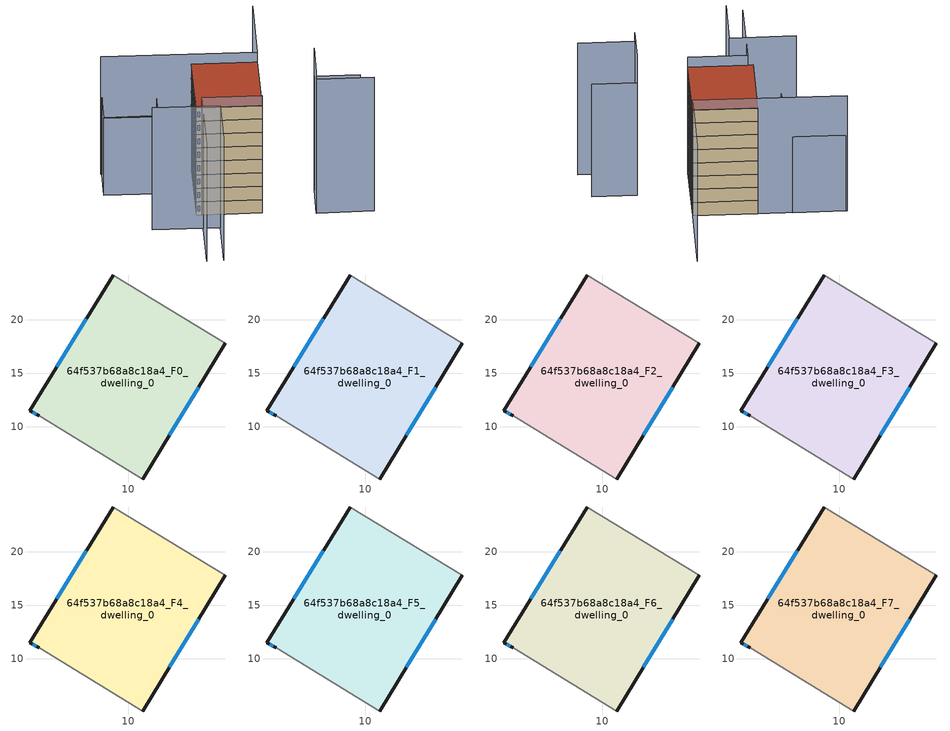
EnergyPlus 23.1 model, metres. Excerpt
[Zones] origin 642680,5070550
64f537b68a8c18a4_F0_dwelling_0
 floor ground (EU_floor_Construction): 19.11,17.79 11.4,5.08 1.69,10.99 0.79,11.49 8.6,24.2 z0
 wall outside (EU_wall_Construction): 8.6,24.2 0.79,11.49 1.69,10.99 / 11.4,5.08 19.11,17.79 z0:3
 wall adiabatic (EU_wall_Construction): 19.11,17.79 8.6,24.2 / 1.69,10.99 11.4,5.08 z0:3
 window (EU_Window_Construction): 1.08,11.33 1.4,11.15 / 6.08,20.1 3.31,15.59 / 13.89,9.18 16.62,13.69 z0.97:2.03
64f537b68a8c18a4_F1_dwelling_0
 floor to 64f537b68a8c18a4_F0_dwelling_0 (EU_floor_Construction): 19.11,17.79 11.4,5.08 1.69,10.99 0.79,11.49 8.6,24.2 z3
 wall outside (EU_wall_Construction): 8.6,24.2 0.79,11.49 1.69,10.99 / 11.4,5.08 19.11,17.79 z3:6
 wall adiabatic (EU_wall_Construction): 19.11,17.79 8.6,24.2 / 1.69,10.99 11.4,5.08 z3:6
 window (EU_Window_Construction): 1.08,11.33 1.4,11.15 / 6.08,20.1 3.31,15.59 / 13.89,9.18 16.62,13.69 z3.97:5.03
64f537b68a8c18a4_F2_dwelling_0
 floor to 64f537b68a8c18a4_F1_dwelling_0 (EU_floor_Construction): 19.11,17.79 11.4,5.08 1.69,10.99 0.79,11.49 8.6,24.2 z6
 wall outside (EU_wall_Construction): 8.6,24.2 0.79,11.49 1.69,10.99 / 11.4,5.08 19.11,17.79 z6:9
 wall adiabatic (EU_wall_Construction): 19.11,17.79 8.6,24.2 / 1.69,10.99 11.4,5.08 z6:9
 window (EU_Window_Construction): 1.08,11.33 1.4,11.15 / 6.08,20.1 3.31,15.59 / 13.89,9.18 16.62,13.69 z6.97:8.03
64f537b68a8c18a4_F3_dwelling_0
 floor to 64f537b68a8c18a4_F2_dwelling_0 (EU_floor_Construction): 19.11,17.79 11.4,5.08 1.69,10.99 0.79,11.49 8.6,24.2 z9
 wall outside (EU_wall_Construction): 8.6,24.2 0.79,11.49 1.69,10.99 / 11.4,5.08 19.11,17.79 z9:12
 wall adiabatic (EU_wall_Construction): 19.11,17.79 8.6,24.2 / 1.69,10.99 11.4,5.08 z9:12
 window (EU_Window_Construction): 1.08,11.33 1.4,11.15 / 6.08,20.1 3.31,15.59 / 13.89,9.18 16.62,13.69 z9.97:11.03
64f537b68a8c18a4_F4_dwelling_0
 floor to 64f537b68a8c18a4_F3_dwelling_0 (EU_floor_Construction): 19.11,17.79 11.4,5.08 1.69,10.99 0.79,11.49 8.6,24.2 z12
 wall outside (EU_wall_Construction): 8.6,24.2 0.79,11.49 1.69,10.99 / 11.4,5.08 19.11,17.79 z12:15
 wall adiabatic (EU_wall_Construction): 19.11,17.79 8.6,24.2 / 1.69,10.99 11.4,5.08 z12:15
 window (EU_Window_Construction): 1.08,11.33 1.4,11.15 / 6.08,20.1 3.31,15.59 / 13.89,9.18 16.62,13.69 z12.97:14.03
64f537b68a8c18a4_F5_dwelling_0
 floor to 64f537b68a8c18a4_F4_dwelling_0 (EU_floor_Construction): 19.11,17.79 11.4,5.08 1.69,10.99 0.79,11.49 8.6,24.2 z15
 wall outside (EU_wall_Construction): 8.6,24.2 0.79,11.49 1.69,10.99 / 11.4,5.08 19.11,17.79 z15:18
 wall adiabatic (EU_wall_Construction): 19.11,17.79 8.6,24.2 / 1.69,10.99 11.4,5.08 z15:18
 window (EU_Window_Construction): 1.08,11.33 1.4,11.15 / 6.08,20.1 3.31,15.59 / 13.89,9.18 16.62,13.69 z15.97:17.03
64f537b68a8c18a4_F6_dwelling_0
 floor to 64f537b68a8c18a4_F5_dwelling_0 (EU_floor_Construction): 19.11,17.79 11.4,5.08 1.69,10.99 0.79,11.49 8.6,24.2 z18
 wall outside (EU_wall_Construction): 8.6,24.2 0.79,11.49 1.69,10.99 / 11.4,5.08 19.11,17.79 z18:21
 wall adiabatic (EU_wall_Construction): 19.11,17.79 8.6,24.2 / 1.69,10.99 11.4,5.08 z18:21
 window (EU_Window_Construction): 1.08,11.33 1.4,11.15 / 6.08,20.1 3.31,15.59 / 13.89,9.18 16.62,13.69 z18.97:20.03
64f537b68a8c18a4_F7_dwelling_0
 floor to 64f537b68a8c18a4_F6_dwelling_0 (EU_floor_Construction): 19.11,17.79 11.4,5.08 1.69,10.99 0.79,11.49 8.6,24.2 z21
 wall outside (EU_wall_Construction): 8.6,24.2 0.79,11.49 1.69,10.99 / 11.4,5.08 19.11,17.79 z21:24
 wall adiabatic (EU_wall_Construction): 19.11,17.79 8.6,24.2 / 1.69,10.99 11.4,5.08 z21:24
 window (EU_Window_Construction): 1.08,11.33 1.4,11.15 / 6.08,20.1 3.31,15.59 / 13.89,9.18 16.62,13.69 z21.97:23.03
 roof outside (EU_roof_Construction): 11.4,5.08 19.11,17.79 8.6,24.2 0.79,11.49 1.69,10.99 z24
shading: 19.7,-0.72 28.9,-6.28 z0:29.9; 19.57,-0.8 23.72,5.89 z0:31.7; -6.41,-2.32 1.69,10.99 / 1.69,10.99 11.4,5.08 / 27.29,31.03 19.05,17.7 / 19.05,17.7 -5.84,33.09 z0:26.2; 31.01,1.38 23.69,5.84 z0:25.5; -8.73,12.1 2.09,5.45 / 2.09,5.45 -3.7,-3.96 z0:27.3; -9.31,27.1 0.4,21.24 / 0.4,21.24 -3.83,14.24 / -5.7,33.01 2.97,27.66 / 2.97,27.66 -0.77,21.58 / -0.77,21.58 -9.45,26.93 / -9.45,26.93 -5.7,33.01 z0:17.2
[Building]
EU S2 Campaign: North Axis=0; Terrain=City; Solar Distribution=FullExterior
[Site:Location]
Lyon-Bron: Latitude=45.75; Longitude=5; Time Zone=1; Elevation=198
[SizingPeriod:WeatherFileDays]
AnnualSizingPeriod: Begin Month=1; Begin Day of Month=1; End Month=12; End Day of Month=31; Day of Week for Start Day=Monday; Use Weather File Daylight Saving Period=No; Use Weather File Rain and Snow Indicators=No
[MATERIAL]
EU_InternalMass_Material: Roughness=MediumRough; Thickness=0.1; Conductivity=1; Density=1800; Specific Heat=900; Thermal Absorptance=0.9; Solar Absorptance=0.7; Visible Absorptance=0.7
[MATERIAL:NOMASS] Roughness=MediumRough; Thermal Absorptance=0.9; Solar Absorptance=0.7; Visible Absorptance=0.7
Name | Thermal Resistance
EU_wall_NoMass | 2.20426
EU_roof_NoMass | 1.82421
EU_floor_NoMass | 2.14752
[WINDOWMATERIAL:SIMPLEGLAZINGSYSTEM]
EU_Window_SimpleGlazing: UFactor=2.59914; Solar Heat Gain Coefficient=0.76; Visible Transmittance=0.76
[CONSTRUCTION]
EU_wall_Construction: EU_wall_NoMass
EU_roof_Construction: EU_roof_NoMass
EU_floor_Construction: EU_floor_NoMass
EU_InternalMass_Construction: EU_InternalMass_Material
EU_Window_Construction: EU_Window_SimpleGlazing
[ZONE] Type=1; Multiplier=1; Ceiling Height=autocalculate; Floor Area=autocalculate; Part of Total Floor Area=Yes
Name | Volume
64f537b68a8c18a4_F0_dwelling_0 | 550.847
64f537b68a8c18a4_F1_dwelling_0; 64f537b68a8c18a4_F2_dwelling_0; 64f537b68a8c18a4_F3_dwelling_0; 64f537b68a8c18a4_F4_dwelling_0; 64f537b68a8c18a4_F5_dwelling_0; 64f537b68a8c18a4_F6_dwelling_0 | 550.848
64f537b68a8c18a4_F7_dwelling_0 | 1101.7
[INTERNALMASS] Construction=EU_InternalMass_Construction; Surface Area=183.616
Name | Zone or ZoneList
64f537b68a8c18a4_F0_dwelling_0_EU_InternalMass | 64f537b68a8c18a4_F0_dwelling_0
64f537b68a8c18a4_F1_dwelling_0_EU_InternalMass | 64f537b68a8c18a4_F1_dwelling_0
64f537b68a8c18a4_F2_dwelling_0_EU_InternalMass | 64f537b68a8c18a4_F2_dwelling_0
64f537b68a8c18a4_F3_dwelling_0_EU_InternalMass | 64f537b68a8c18a4_F3_dwelling_0
64f537b68a8c18a4_F4_dwelling_0_EU_InternalMass | 64f537b68a8c18a4_F4_dwelling_0
64f537b68a8c18a4_F5_dwelling_0_EU_InternalMass | 64f537b68a8c18a4_F5_dwelling_0
64f537b68a8c18a4_F6_dwelling_0_EU_InternalMass | 64f537b68a8c18a4_F6_dwelling_0
64f537b68a8c18a4_F7_dwelling_0_EU_InternalMass | 64f537b68a8c18a4_F7_dwelling_0
[OTHEREQUIPMENT] Fuel Type=Electricity; Design Level Calculation Method=Watts/Area; Power per Zone Floor Area=1; Fraction Latent=0; Fraction Radiant=0; Fraction Lost=0; Carbon Dioxide Generation Rate=0; EndUse Subcategory=EU_Step8_InternalGains
Name | Zone or ZoneList or Space or SpaceList | Schedule
EU_Step8_InternalGain_64f537b68a8c18a4_F0_dwelling_0_f000 | 64f537b68a8c18a4_F0_dwelling_0 | EU_Step8_GainSchedule_64f537b68a8c18a4_F0_dwelling_0_f000
EU_Step8_InternalGain_64f537b68a8c18a4_F1_dwelling_0_f000 | 64f537b68a8c18a4_F1_dwelling_0 | EU_Step8_GainSchedule_64f537b68a8c18a4_F1_dwelling_0_f000
EU_Step8_InternalGain_64f537b68a8c18a4_F2_dwelling_0_f000 | 64f537b68a8c18a4_F2_dwelling_0 | EU_Step8_GainSchedule_64f537b68a8c18a4_F2_dwelling_0_f000
EU_Step8_InternalGain_64f537b68a8c18a4_F3_dwelling_0_f000 | 64f537b68a8c18a4_F3_dwelling_0 | EU_Step8_GainSchedule_64f537b68a8c18a4_F3_dwelling_0_f000
EU_Step8_InternalGain_64f537b68a8c18a4_F4_dwelling_0_f000 | 64f537b68a8c18a4_F4_dwelling_0 | EU_Step8_GainSchedule_64f537b68a8c18a4_F4_dwelling_0_f000
EU_Step8_InternalGain_64f537b68a8c18a4_F5_dwelling_0_f000 | 64f537b68a8c18a4_F5_dwelling_0 | EU_Step8_GainSchedule_64f537b68a8c18a4_F5_dwelling_0_f000
EU_Step8_InternalGain_64f537b68a8c18a4_F6_dwelling_0_f000 | 64f537b68a8c18a4_F6_dwelling_0 | EU_Step8_GainSchedule_64f537b68a8c18a4_F6_dwelling_0_f000
EU_Step8_InternalGain_64f537b68a8c18a4_F7_dwelling_0_f000 | 64f537b68a8c18a4_F7_dwelling_0 | EU_Step8_GainSchedule_64f537b68a8c18a4_F7_dwelling_0_f000
[ZONEVENTILATION:DESIGNFLOWRATE] Schedule=EU_AlwaysOn; Design Flow Rate Calculation Method=AirChanges/Hour; Air Changes per Hour=0.567084; Ventilation Type=Natural; Fan Pressure Rise=0; Fan Total Efficiency=1; Constant Term Coefficient=1; Temperature Term Coefficient=0; Velocity Term Coefficient=0; Velocity Squared Term Coefficient=0; Minimum Indoor Temperature=-100; Maximum Indoor Temperature=100; Delta Temperature=-100; Minimum Outdoor Temperature=-100; Maximum Outdoor Temperature=100; Maximum Wind Speed=40
Name | Zone or ZoneList or Space or SpaceList
EU_ConstantAir_64f537b68a8c18a4_F0_dwelling_0 | 64f537b68a8c18a4_F0_dwelling_0
EU_ConstantAir_64f537b68a8c18a4_F1_dwelling_0 | 64f537b68a8c18a4_F1_dwelling_0
EU_ConstantAir_64f537b68a8c18a4_F2_dwelling_0 | 64f537b68a8c18a4_F2_dwelling_0
EU_ConstantAir_64f537b68a8c18a4_F3_dwelling_0 | 64f537b68a8c18a4_F3_dwelling_0
EU_ConstantAir_64f537b68a8c18a4_F4_dwelling_0 | 64f537b68a8c18a4_F4_dwelling_0
EU_ConstantAir_64f537b68a8c18a4_F5_dwelling_0 | 64f537b68a8c18a4_F5_dwelling_0
EU_ConstantAir_64f537b68a8c18a4_F6_dwelling_0 | 64f537b68a8c18a4_F6_dwelling_0
EU_ConstantAir_64f537b68a8c18a4_F7_dwelling_0 | 64f537b68a8c18a4_F7_dwelling_0
[HVACTEMPLATE:THERMOSTAT] Constant Heating Setpoint=20; Constant Cooling Setpoint=50
EU_HeatOnly_64f537b68a8c18a4_F0_dwelling_0; EU_HeatOnly_64f537b68a8c18a4_F1_dwelling_0; EU_HeatOnly_64f537b68a8c18a4_F2_dwelling_0; EU_HeatOnly_64f537b68a8c18a4_F3_dwelling_0; EU_HeatOnly_64f537b68a8c18a4_F4_dwelling_0; EU_HeatOnly_64f537b68a8c18a4_F5_dwelling_0; EU_HeatOnly_64f537b68a8c18a4_F6_dwelling_0; EU_HeatOnly_64f537b68a8c18a4_F7_dwelling_0
[HVACTEMPLATE:ZONE:IDEALLOADSAIRSYSTEM] System Availability Schedule=EU_AlwaysOn; Maximum Heating Supply Air Temperature=50; Minimum Cooling Supply Air Temperature=13; Maximum Heating Supply Air Humidity Ratio=0.0156; Minimum Cooling Supply Air Humidity Ratio=0.0077; Heating Limit=NoLimit; Cooling Limit=NoLimit; Heating Availability Schedule=EU_AlwaysOn; Cooling Availability Schedule=EU_CoolingOff; Dehumidification Control Type=ConstantSensibleHeatRatio; Cooling Sensible Heat Ratio=0.7; Dehumidification Setpoint=60; Humidification Control Type=None; Humidification Setpoint=30; Outdoor Air Method=None; Outdoor Air Flow Rate per Person=0.00944; Outdoor Air Flow Rate per Zone Floor Area=0; Outdoor Air Flow Rate per Zone=0; Demand Controlled Ventilation Type=None; Outdoor Air Economizer Type=NoEconomizer; Heat Recovery Type=None; Sensible Heat Recovery Effectiveness=0.7; Latent Heat Recovery Effectiveness=0.65
Name | Template Thermostat
64f537b68a8c18a4_F0_dwelling_0 | EU_HeatOnly_64f537b68a8c18a4_F0_dwelling_0
64f537b68a8c18a4_F1_dwelling_0 | EU_HeatOnly_64f537b68a8c18a4_F1_dwelling_0
64f537b68a8c18a4_F2_dwelling_0 | EU_HeatOnly_64f537b68a8c18a4_F2_dwelling_0
64f537b68a8c18a4_F3_dwelling_0 | EU_HeatOnly_64f537b68a8c18a4_F3_dwelling_0
64f537b68a8c18a4_F4_dwelling_0 | EU_HeatOnly_64f537b68a8c18a4_F4_dwelling_0
64f537b68a8c18a4_F5_dwelling_0 | EU_HeatOnly_64f537b68a8c18a4_F5_dwelling_0
64f537b68a8c18a4_F6_dwelling_0 | EU_HeatOnly_64f537b68a8c18a4_F6_dwelling_0
64f537b68a8c18a4_F7_dwelling_0 | EU_HeatOnly_64f537b68a8c18a4_F7_dwelling_0
[SIZING:ZONE] Zone Cooling Design Supply Air Temperature Input Method=SupplyAirTemperature; Zone Cooling Design Supply Air Temperature=13; Zone Heating Design Supply Air Temperature Input Method=SupplyAirTemperature; Zone Heating Design Supply Air Temperature=50; Zone Cooling Design Supply Air Humidity Ratio=0.008; Zone Heating Design Supply Air Humidity Ratio=0.008; Cooling Design Air Flow Method=DesignDay; Cooling Design Air Flow Rate=0; Cooling Minimum Air Flow per Zone Floor Area=0.000762; Cooling Minimum Air Flow=0; Cooling Minimum Air Flow Fraction=0.2; Heating Design Air Flow Method=DesignDay; Heating Design Air Flow Rate=0; Heating Maximum Air Flow per Zone Floor Area=0.002032; Heating Maximum Air Flow=0.141576; Heating Maximum Air Flow Fraction=0.3; Account for Dedicated Outdoor Air System=No; Dedicated Outdoor Air System Control Strategy=NeutralSupplyAir; Dedicated Outdoor Air Low Setpoint Temperature for Design=autosize; Dedicated Outdoor Air High Setpoint Temperature for Design=autosize; Zone Load Sizing Method=Sensible Load Only No Latent Load; Zone Latent Cooling Design Supply Air Humidity Ratio Input Method=HumidityRatioDifference; Zone Cooling Design Supply Air Humidity Ratio Difference=0.005; Zone Latent Heating Design Supply Air Humidity Ratio Input Method=HumidityRatioDifference; Zone Humidification Design Supply Air Humidity Ratio Difference=0.005
64f537b68a8c18a4_F0_dwelling_0; 64f537b68a8c18a4_F1_dwelling_0; 64f537b68a8c18a4_F2_dwelling_0; 64f537b68a8c18a4_F3_dwelling_0; 64f537b68a8c18a4_F4_dwelling_0; 64f537b68a8c18a4_F5_dwelling_0; 64f537b68a8c18a4_F6_dwelling_0; 64f537b68a8c18a4_F7_dwelling_0
[SCHEDULE:CONSTANT]
Name | Hourly Value
EU_AlwaysOn | 1
EU_CoolingOff | 0
[SCHEDULE:FILE] Column Number=1; Rows to Skip at Top=0; Number of Hours of Data=8760; Column Separator=Comma; Interpolate to Timestep=No; Minutes per Item=60; Adjust Schedule for Daylight Savings=Yes
Name | File
EU_Step8_GainSchedule_64f537b68a8c18a4_F0_dwelling_0_f000 | ../../schedules/64f537b68a8c18a4/64f537b68a8c18a4_F0_dwelling_0_f000_gain.csv
EU_Step8_GainSchedule_64f537b68a8c18a4_F1_dwelling_0_f000 | ../../schedules/64f537b68a8c18a4/64f537b68a8c18a4_F1_dwelling_0_f000_gain.csv
EU_Step8_GainSchedule_64f537b68a8c18a4_F2_dwelling_0_f000 | ../../schedules/64f537b68a8c18a4/64f537b68a8c18a4_F2_dwelling_0_f000_gain.csv
EU_Step8_GainSchedule_64f537b68a8c18a4_F3_dwelling_0_f000 | ../../schedules/64f537b68a8c18a4/64f537b68a8c18a4_F3_dwelling_0_f000_gain.csv
EU_Step8_GainSchedule_64f537b68a8c18a4_F4_dwelling_0_f000 | ../../schedules/64f537b68a8c18a4/64f537b68a8c18a4_F4_dwelling_0_f000_gain.csv
EU_Step8_GainSchedule_64f537b68a8c18a4_F5_dwelling_0_f000 | ../../schedules/64f537b68a8c18a4/64f537b68a8c18a4_F5_dwelling_0_f000_gain.csv
EU_Step8_GainSchedule_64f537b68a8c18a4_F6_dwelling_0_f000 | ../../schedules/64f537b68a8c18a4/64f537b68a8c18a4_F6_dwelling_0_f000_gain.csv
EU_Step8_GainSchedule_64f537b68a8c18a4_F7_dwelling_0_f000 | ../../schedules/64f537b68a8c18a4/64f537b68a8c18a4_F7_dwelling_0_f000_gain.csv
